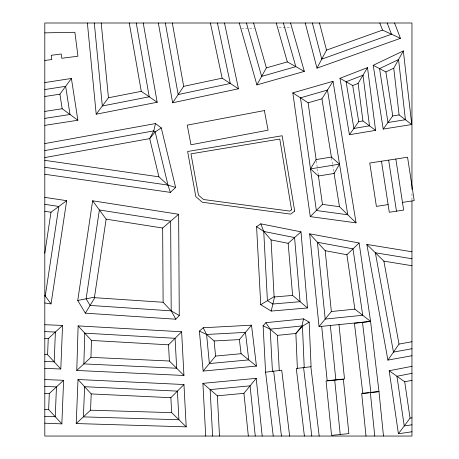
<?xml version="1.0" encoding="UTF-8"?>
<svg xmlns="http://www.w3.org/2000/svg" width="459" height="459" viewBox="0 0 459 459"><rect width="100%" height="100%" fill="white"/><g stroke="black" fill="none" stroke-linecap="round" stroke-linejoin="round"><path stroke-width="0.34" stroke-dasharray="2.29 1.72" d="M241.56 28.504L254.372 28.257M279.038 27.787L291.138 27.551M331.564 158.051L332.597 164.397M332.712 165.102L333.859 172.148M316.32 160.937L318.271 174.753M411.958 193.669L411.958 200.124"/><path stroke-width="0.69" d="M76.779 370.465L78.122 325.901L181.621 331.771L183.944 375.479L76.779 370.465L90.951 357.349L169.388 361.015L183.944 375.479M90.951 357.349L91.461 340.446L78.122 325.901M44.804 368.365L60.8 369.007L47.598 354.698L48.241 338.639L62.55 325.431L44.804 324.72M44.804 423.198L61.856 423.881L48.648 409.571L49.297 393.506L63.606 380.304L44.804 379.547M60.8 369.007L62.55 325.431M61.856 423.881L63.606 380.304M76.223 423.548L78.019 379.513L183.961 384.533L186.205 426.853L76.223 423.548L90.543 410.203L171.666 412.641L186.205 426.853M90.543 410.203L91.209 393.92L78.019 379.513M363.258 393.506L363.287 393.208M77.749 300.467L92.638 200.784L178.643 214.273L179.262 315.488L175.786 319.212L85.34 313.164L77.749 300.467L94.485 297.157L106.138 219.161L92.638 200.784M44.804 253.121L51.001 212.23L66.675 200.681L44.804 197.364M44.804 302.969L51.035 303.915L66.675 200.681M304.397 436.05L296.29 368.485L311.082 366.712L309.159 322.12L303.508 318.867L301.999 325.942L295.871 333.481L297.369 368.359M175.631 187.433L161.27 127.895L155.486 123.574L153.765 130.878L149.691 138.612L158.912 176.824L167.988 185.086L175.631 187.433L170.341 192.384L44.804 174.254M271.206 311.064L274.534 296.962L292.607 295.412L307.496 307.96L271.206 311.064L260.729 304.661L256.587 226.643L260.827 223.849L300.989 231.835L307.496 307.96M305.241 23.002L316.98 68.144L326.515 50.111L382.536 30.099L400.455 38.321L394.556 23.002M411.734 124.527L399.095 114.922L393.765 68.19L403.346 50.903L373.219 65.287L383.202 129.071L411.734 124.527L403.346 50.903M290.558 23.002L304.34 71.386L256.908 84.898L266.375 67.88L253.592 23.002M339.534 164.167L334.072 173.468L318.448 176.009L310.491 168.895L316.131 159.566L331.409 157.081L339.534 164.167L310.491 168.895M375.571 130.35L362.926 120.964L358.1 83.429L367.498 67.611L339.993 78.3L349.414 134.722L375.571 130.35L367.498 67.611M85.34 313.164L94.806 297.696L163.117 302.269L171.201 310.858L175.786 319.212M331.45 157.345L321.931 98.823L333.027 81.295L292.819 92.879L310.267 216.619L356.058 222.85L333.027 81.295M224.474 23.002L238.468 88.776L172.653 102.776L183.692 86.349L172.32 23.002M411.958 355.725L387.93 360.108L399.003 344.095L383.879 261.142L366.833 244.417L411.958 251.773M349.414 134.722L358.731 121.664L352.696 85.529L339.993 78.3M383.202 129.071L392.761 115.932L385.876 71.96L373.219 65.287M44.804 96.51L59.905 94.175L71.403 78.46L44.804 82.58M143.237 23.002L157.179 102.254L96.201 114.205L108.444 97.773L101.21 22.95M411.958 431.77L398.418 433.755L410.048 418.138L404.712 381.762L389.18 370.757L411.958 366.322M359.099 242.983L346.901 254.728L354.859 309.148L370.568 321.398L319.034 326.613L331.346 311.529L325.196 250.7L309.653 233.82L359.099 242.983L370.568 321.398L378.991 391.619L383.489 436.05M248.342 436.05L243.93 393.329L256.22 378.342L202.907 383.357L205.707 436.05M203.159 371.061L215.569 356.075L241.084 353.7L256.449 366.093L251.503 325.184L203.234 327.749L199.372 331.105L203.159 371.061L256.449 366.093M199.372 331.105L206.602 334.462L214.135 340.957L239.38 339.614L251.503 325.184M273.248 436.05L265.583 372.174L263.116 325.787L265.853 322.694L303.508 318.867M310.267 216.619L322.447 204.381L318.368 175.458M91.209 393.92L170.868 397.701L183.961 384.533M91.461 340.446L168.528 344.818L181.621 331.771M292.607 295.412L288.154 243.322L300.989 231.835M163.117 302.269L162.664 228.025L178.643 214.273M161.27 127.895L155.159 131.922L149.691 138.612L44.804 157.569M309.159 322.12L302.447 326.2L295.871 333.481L277.414 335.357L270.19 329.172L263.116 325.787M260.729 304.661L274.098 296.692L271.08 239.925L263.736 231.445L256.587 226.643M385.876 71.96L393.765 68.19M352.696 85.529L358.1 83.429M316.98 68.144L400.455 38.321M292.819 92.879L308.127 102.799L321.931 98.823M266.375 67.88L287.328 61.913L304.34 71.386M183.692 86.349L222.133 78.173L238.468 88.776M108.444 97.773L141.274 91.341L157.179 102.254M411.958 373.339L396.943 376.26L404.23 425.946L411.958 424.81M404.712 381.762L411.958 380.35M399.003 344.095L411.958 341.731M411.958 348.731L393.466 352.099L375.359 252.777L411.958 258.744M44.804 143.581L155.486 123.574M44.804 150.575L153.765 130.878L155.159 131.922L167.988 185.086L170.341 192.384M358.731 121.664L362.926 120.964M392.761 115.932L399.095 114.922M44.804 89.545L65.654 86.315L70.015 114.486L44.804 118.393M44.804 111.422L62.16 108.737L77.875 120.235L44.804 125.359M388.113 204.599L376.391 206.395L369.753 163.025L407.563 157.236L414.196 200.606L402.474 202.402M410.048 418.138L411.958 417.856M44.804 60.45L51.787 59.555L51.242 55.292L61.219 54.013L61.764 58.276L77.95 56.205L74.886 32.285L44.804 32.864M370.568 321.398L354.417 323.337L362.845 393.558L368.898 392.829M265.583 372.174L281.734 370.235L289.629 436.05M265.853 322.694L270.19 329.172L301.999 325.942L302.447 326.2L304.225 367.533M331.346 311.529L354.859 309.148M202.907 383.357L217.359 395.824L243.93 393.329M206.602 334.462L245.439 332.396L248.767 359.896L209.367 363.568L206.602 334.462L203.234 327.749M44.804 331.61L55.396 332.035L54.196 361.853L44.804 361.474M44.804 338.501L48.241 338.639M44.804 354.589L47.598 354.698M44.804 386.438L56.451 386.908L55.252 416.726L44.804 416.307M44.804 393.329L49.297 393.506M44.804 409.417L48.648 409.571M171.201 310.858L90.073 305.43L86.114 298.809L99.385 209.97L170.656 221.152L171.201 310.858L179.262 315.488M322.447 204.381L339.482 206.699L356.058 222.85M44.804 160.346L158.912 176.824M44.804 167.3L167.988 185.086M44.804 204.33L58.838 206.458L45.257 296.078L44.804 296.009M44.804 211.295L51.001 212.23M106.138 219.161L162.664 228.025M383.879 261.142L411.958 265.721M325.196 250.7L346.901 254.728M263.736 231.445L294.569 237.578L300.054 301.689L272.87 304.013L267.413 300.679L263.736 231.445L260.827 223.849M271.08 239.925L288.154 243.322M274.098 296.692L274.534 296.962M44.804 295.458L51.035 303.915M94.485 297.157L94.806 297.696M387.178 23.002L391.493 34.213L321.748 59.131L312.349 23.002M379.8 23.002L382.536 30.099M283.404 23.002L295.831 66.647L261.641 76.389L246.431 23.002M276.243 23.002L287.328 61.913M239.277 23.002L256.908 84.898M319.464 23.002L326.515 50.111M217.434 23.002L230.303 83.475L178.172 94.565L165.326 23.002M210.394 23.002L222.133 78.173M366.833 244.417L387.93 360.108M158.332 23.002L172.653 102.776M136.248 23.002L149.227 96.797L102.323 105.989L94.302 23.002M129.26 23.002L141.274 91.341M333.974 172.854L339.482 206.699M71.403 78.46L77.875 120.235M59.905 94.175L62.16 108.737M395.836 159.032L403.645 210.073L389.289 212.27L381.475 161.229M388.658 160.134L396.467 211.169M389.18 370.757L398.418 433.755M308.127 102.799L316.182 159.939M239.38 339.614L241.084 353.7M362.49 322.367L370.918 392.588M310.869 366.741L319.189 436.05M303.583 367.613L311.793 436.05M273.656 371.205L281.442 436.05M370.642 392.462L378.991 391.619L361.681 393.369L365.995 436.05M256.22 378.342L262.181 436.05M255.261 436.05L250.075 385.835L210.13 389.593L212.597 436.05M370.338 392.491L374.745 436.05M339 324.593L344.497 378.939L327.181 380.689L321.684 326.343M330.342 325.465L335.839 379.811M334.72 380.15L340.217 434.489M309.653 233.82L319.034 326.613M87.382 23.002L96.201 114.205M214.135 340.957L215.569 356.075M277.414 335.357L279.284 370.528M270.19 329.172L272.434 371.348M217.359 395.824L219.494 436.05M168.528 344.818L169.388 361.015M170.868 397.701L171.666 412.641M411.958 189.366L411.958 23.002L44.804 23.002L44.804 436.05L411.958 436.05L411.958 200.841M84.789 333.177L83.865 363.907L176.669 368.244L175.074 338.294L84.789 333.177M84.617 386.713L83.383 416.875L178.935 419.744L177.415 391.12L84.617 386.713M291.574 209.838L289.887 211.123L203.544 199.51L198.466 195.121L190.967 153.84L279.789 139.054L291.574 209.838M294.684 211.065L290.685 214.123L202.316 202.241L195.821 196.63L187.622 151.487L282.147 135.755L294.684 211.065M398.555 59.55L379.547 68.62L387.981 122.501L405.417 119.724L398.555 59.55M362.977 75.213L346.097 81.777L353.895 128.445L369.495 125.841L362.977 75.213M327.479 90.056L300.473 97.836L316.36 210.503L347.773 214.778L327.479 90.056M264.373 110.573L187.261 125.146L190.967 144.763L268.085 130.184L264.373 110.573M362.713 315.276L325.19 319.068L317.421 242.26L353 248.853L362.713 315.276M343.378 379.272L326.068 381.022L331.564 435.367L348.874 433.617L343.378 379.272"/></g></svg>
